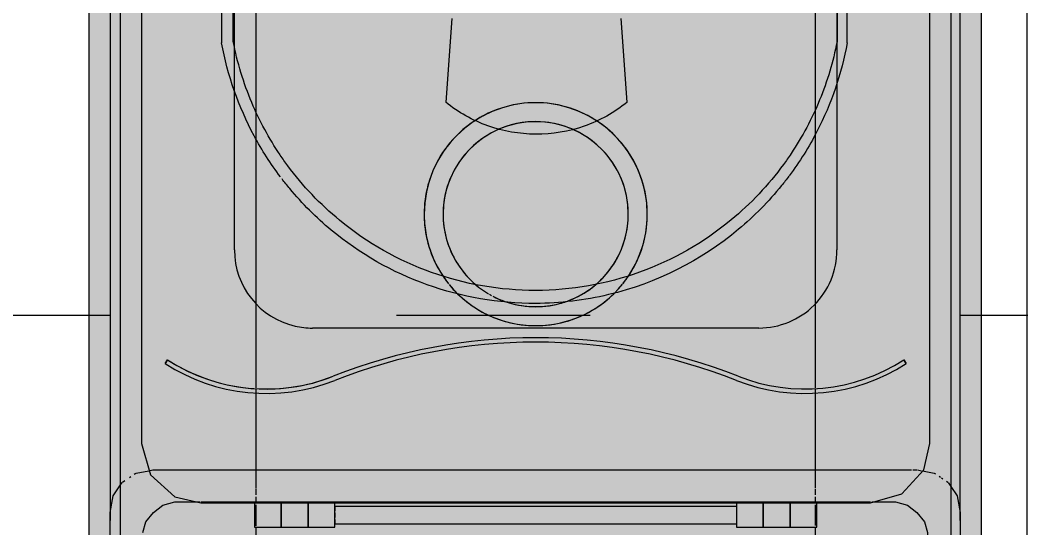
# Model space of a CAD drawing. Header units: metres. Extents: x 147 to 427, y -16 to 162.
# Drawn here: x 169.394 to 169.8426, y 80.7549 to 80.9828 of the extents above; entities that cross this region are included whole.
import ezdxf

# ---------------------------------------------------------------- set-up
doc = ezdxf.new("R2010")
doc.units = ezdxf.units.M
doc.layers.add('1053_ARQ_BASE_MATADOURO_dwg', color=7, linetype='Continuous', lineweight=5, true_color=0x767676)
for name, color, linetype, lineweight in [('A-ANNO-DIMS', 7, 'Continuous', 5), ('A-ANNO-DIMS-50', 7, 'Continuous', 5), ('A-EQUIPAMENTOS', 7, 'Continuous', 5), ('A_lay', 7, 'Continuous', 5), ('P-PIPE', 7, 'Continuous', 5), ('P-SANR-FIXT', 7, 'Continuous', 5)]:
    doc.layers.add(name, color=color, linetype=linetype, lineweight=lineweight)
doc.styles.add('Century Gothic_1', font='GOTHIC.TTF', dxfattribs={"height": 0.075})
doc.dimstyles.new('Setores_1_5', dxfattribs={"dimscale": 0.3048, "dimtxt": 0.07831262022881443, "dimasz": 0.5208333333333333, "dimexe": 0.3937007874015747, "dimexo": 0.2460629921259842, "dimgap": 0.2870734908136483, "dimtad": 1, "dimrnd": 0.01, "dimzin": 0, "dimdsep": 46, "dimtxsty": 'Century Gothic_1', "dimblk1": 'OBLIQUE', "dimblk2": 'OBLIQUE', "dimsah": 1, "dimcen": 0.09, "dimazin": 0, "dimtfac": 1, "dimtdec": 4, "dimtix": 1, "dimtmove": 0, "dimatfit": 3, "dimfxl": 1, "dimtvp": 1, "dimtolj": 1, "dimtzin": 0, "dimarcsym": 2})

# ---------------------------------------------------------------- blocks, each defined once
blk = doc.blocks.new('UT_Bacia com caixa acoplada - UT_Bacia com caixa acoplada-V31-BANHEIROS E VESTIÁRIO')
at = {"layer": 'P-SANR-FIXT', "color": 9, "true_color": 0xc0c0c0}
for p, q in [((-0.1861473656081474, -0.1264695194501639), (-0.1861473656081474, -0.428836856151055)), ((0.1861473656077272, -0.428836856151055), (0.1861473656077294, -0.1264695194501639)), ((-0.1140000000002102, -0.1595600000000738), (-0.1260000000002096, -0.1595600000000738)), ((-0.1260000000000006, -0.1595600000000009), (-0.1260000000000006, -0.1704400000000009)), ((-0.1140000000000006, -0.1704400000000009), (-0.1140000000000006, -0.1595600000000009)), ((-0.1020000000002107, -0.1595600000000738), (-0.1140000000002102, -0.1595600000000738)), ((-0.1140000000000006, -0.1595600000000009), (-0.1140000000000006, -0.1704400000000009)), ((-0.09000000000021127, -0.1595600000000738), (-0.1020000000002107, -0.1595600000000738)), ((-0.1020000000000006, -0.1595600000000009), (-0.1020000000000006, -0.1704400000000009)), ((-0.1020000000000006, -0.1704400000000009), (-0.1020000000000006, -0.1595600000000009)), ((-0.09000000000000057, -0.1704400000000009), (-0.09000000000000057, -0.1595600000000009)), ((0.08999999999978896, -0.1610900000000743), (-0.09000000000021127, -0.1610900000000743)), ((0.1019999999997906, -0.1595600000000738), (0.08999999999978896, -0.1595600000000738)), ((0.08999999999999939, -0.1595600000000009), (0.08999999999999939, -0.1704400000000009)), ((0.1019999999999994, -0.1704400000000009), (0.1019999999999994, -0.1595600000000009)), ((0.11399999999979, -0.1595600000000738), (0.1019999999997906, -0.1595600000000738)), ((0.1019999999999994, -0.1595600000000009), (0.1019999999999994, -0.1704400000000009)), ((0.1259999999997894, -0.1595600000000738), (0.11399999999979, -0.1595600000000738)), ((0.1139999999999994, -0.1595600000000009), (0.1139999999999994, -0.1704400000000009)), ((0.1139999999999994, -0.1704400000000009), (0.1139999999999994, -0.1595600000000009)), ((0.1259999999999994, -0.1704400000000009), (0.1259999999999994, -0.1595600000000009)), ((-0.1260000000002096, -0.1704400000000765), (-0.1140000000002102, -0.1704400000000765)), ((-0.1140000000002102, -0.1704400000000765), (-0.1020000000002107, -0.1704400000000765)), ((-0.1020000000002107, -0.1704400000000765), (-0.09000000000021127, -0.1704400000000765)), ((-0.09000000000021127, -0.1689100000000759), (0.08999999999978896, -0.1689100000000759)), ((0.08999999999978896, -0.1704400000000765), (0.1019999999997906, -0.1704400000000765)), ((0.1019999999997906, -0.1704400000000765), (0.11399999999979, -0.1704400000000765)), ((0.11399999999979, -0.1704400000000765), (0.1259999999997894, -0.1704400000000765)), ((0.1499999999997883, -0.1704735377196209), (-0.1500000000002106, -0.1704735377196209)), ((-0.1766577445158583, -0.1971312822352685), (-0.1766577445158583, -0.4410690897937676)), ((0.1766577445154381, -0.4410690897937719), (0.1766577445154381, -0.1971312822352685)), ((-0.1649502152918752, -0.234689592431541), (-0.1660384845797283, -0.2330115966159575)), ((0.1660384845797292, -0.2330115966159581), (0.164950215291877, -0.2346895924315421))]:
    blk.add_line(p, q, dxfattribs=at)
at = {"layer": 'P-SANR-FIXT', "color": 254, "true_color": 0xd3d3d3}
for p, q in [((-0.1254039361199653, -0.1447886810322881), (-0.1254039361199653, -0.159569207374243)), ((0.1254039361195473, -0.1595600000000738), (0.1254039361195473, -0.1447886810322881)), ((-0.1260000000000006, -0.1595600000000009), (-0.1260000000000006, -0.1704400000000009)), ((-0.09000000000000057, -0.1610802691492364), (-0.09000000000000057, -0.1595600000000009)), ((-0.09000000000000057, -0.1622352124855614), (-0.09000000000000057, -0.1612232300192106)), ((0.08999999999999939, -0.1595600000000009), (0.08999999999999939, -0.1610802691492364)), ((0.08999999999999937, -0.1622352124855614), (0.08999999999999937, -0.1612232300192106)), ((0.1259999999999994, -0.1597453635049883), (0.1259999999999994, -0.1595600000000009)), ((0.1259999999999994, -0.1704400000000009), (0.1259999999999994, -0.1597453635049883)), ((-0.09000000000000057, -0.1630450000000009), (-0.09000000000000057, -0.1622755337379841)), ((-0.09000000000000057, -0.1660119824663517), (-0.09000000000000057, -0.16398801753365)), ((0.08999999999999937, -0.1630450000000009), (0.08999999999999937, -0.1622755337379841)), ((0.08999999999999937, -0.1660119824663517), (0.08999999999999937, -0.16398801753365)), ((-0.09000000000000057, -0.167724466262014), (-0.09000000000000057, -0.1669550000000009)), ((-0.09000000000000057, -0.1687767699807911), (-0.09000000000000057, -0.1677647875144402)), ((-0.09000000000000057, -0.1704400000000009), (-0.09000000000000057, -0.1689197308507657)), ((0.08999999999999937, -0.167724466262014), (0.08999999999999937, -0.1669550000000009)), ((0.08999999999999937, -0.1687767699807911), (0.08999999999999937, -0.1677647875144402)), ((0.08999999999999939, -0.1689197308507657), (0.08999999999999939, -0.1704400000000009)), ((-0.1660384845797283, -0.2330115966159575), (-0.1649502152918752, -0.234689592431541)), ((0.164950215291877, -0.2346895924315421), (0.1660384845797293, -0.2330115966159581)), ((-0.1000163337955986, -0.2489362304634776), (1.353583911622991e-16, -0.2489362304634776)), ((1.353583911622991e-16, -0.2489362304634776), (0.1000163337955989, -0.2489362304634776)), ((-0.1350163337956004, -0.4314362304634775), (-0.1350163337956004, -0.2839362304634773)), ((0.1350163337956007, -0.2839362304634773), (0.1350163337956007, -0.4314362304634775))]:
    blk.add_line(p, q, dxfattribs=at)
at = {"layer": 'P-SANR-FIXT', "color": 254, "true_color": 0xe0e0e0}
for p, q in [((-0.1254039361199653, -0.1603317640985319), (-0.1254039361199653, -0.1611533391104223)), ((-0.1254039361199653, -0.1612093025988907), (-0.1254039361199653, -0.1622800000000723)), ((-0.1140000000000006, -0.1704400000000009), (-0.1140000000000006, -0.1595600000000009)), ((-0.1140000000000006, -0.1595600000000009), (-0.1140000000000006, -0.1704400000000009)), ((-0.1020000000000006, -0.1595600000000009), (-0.1020000000000006, -0.1704400000000009)), ((-0.1020000000000006, -0.1704400000000009), (-0.1020000000000006, -0.1595600000000009)), ((-0.09000000000000057, -0.1622352124855615), (-0.09000000000000057, -0.1612232300192106)), ((0.08999999999999937, -0.1622352124855614), (0.08999999999999937, -0.1612232300192106)), ((0.1019999999999994, -0.1704400000000009), (0.1019999999999994, -0.1595600000000009)), ((0.1019999999999994, -0.1595600000000009), (0.1019999999999994, -0.1704400000000009)), ((0.1139999999999994, -0.1595600000000009), (0.1139999999999994, -0.1704400000000009)), ((0.1139999999999994, -0.1704400000000009), (0.1139999999999994, -0.1595600000000009)), ((0.1254039361195473, -0.1611103968153772), (0.1254039361195473, -0.1602888218034868)), ((0.1254039361195473, -0.1622240365116038), (0.1254039361195473, -0.1611533391104223)), ((-0.1254039361199653, -0.16234517086271), (-0.1254039361199653, -0.1635920243947159)), ((-0.1254039361199653, -0.1636619613449367), (-0.1254039361199653, -0.1650000000000751)), ((-0.1254039361199653, -0.1650699369502959), (-0.1254039361199653, -0.1664079756054343)), ((-0.09000000000000057, -0.1622311181832169), (-0.09000000000000057, -0.1615861698237007)), ((-0.09000000000000057, -0.1630450000000009), (-0.09000000000000057, -0.1622755337379841)), ((-0.09000000000000057, -0.1630279854517513), (-0.09000000000000057, -0.1622800000000009)), ((-0.09000000000000057, -0.1660176055938316), (-0.09000000000000057, -0.1639823944061743)), ((-0.09000000000000057, -0.1660119824663517), (-0.09000000000000057, -0.16398801753365)), ((0.08999999999999939, -0.1615861698237008), (0.08999999999999939, -0.1622311181832169)), ((0.08999999999999937, -0.1630450000000009), (0.08999999999999937, -0.1622755337379841)), ((0.08999999999999939, -0.1622800000000009), (0.08999999999999939, -0.1630279854517488)), ((0.08999999999999939, -0.1639823944061713), (0.08999999999999939, -0.1660176055938316)), ((0.08999999999999937, -0.1660119824663517), (0.08999999999999937, -0.16398801753365)), ((0.1254039361195473, -0.1635268535320782), (0.1254039361195473, -0.1622800000000723)), ((0.1254039361195473, -0.1649300630498543), (0.1254039361195473, -0.1635920243947159)), ((0.1254039361195473, -0.1663380386552136), (0.1254039361195473, -0.1650000000000751)), ((-0.1254039361199653, -0.166473146468072), (-0.1254039361199653, -0.1677200000000736)), ((-0.1254039361199653, -0.1677759634885421), (-0.1254039361199653, -0.1688466608897323)), ((-0.1254039361199653, -0.1688896031847774), (-0.1254039361199653, -0.1697111781966635)), ((-0.09000000000000057, -0.167724466262014), (-0.09000000000000057, -0.1669550000000009)), ((-0.09000000000000057, -0.1677200000000009), (-0.09000000000000057, -0.1669720145482504)), ((-0.09000000000000057, -0.1687767699807911), (-0.09000000000000057, -0.1677647875144402)), ((-0.09000000000000057, -0.1684138301762985), (-0.09000000000000057, -0.1677688818167893)), ((0.08999999999999937, -0.167724466262014), (0.08999999999999937, -0.1669550000000009)), ((0.08999999999999939, -0.1669720145482504), (0.08999999999999939, -0.1677200000000009)), ((0.08999999999999937, -0.1687767699807911), (0.08999999999999937, -0.1677647875144402)), ((0.08999999999999939, -0.1677688818167893), (0.08999999999999939, -0.1684138301762985)), ((0.1254039361195473, -0.1676548291374359), (0.1254039361195473, -0.1664079756054343)), ((0.1254039361195473, -0.1687906974012638), (0.1254039361195473, -0.1677200000000736)), ((0.1254039361195473, -0.1696682359016183), (0.1254039361195473, -0.1688466608897323)), ((-0.1254039361199653, -0.1705494989545597), (-0.1254039361199653, -0.1731944036651898)), ((-0.1254039361199653, -0.1741731436027995), (-0.1254039361199653, -0.1749045043818138)), ((0.1254039361195473, -0.1731944036651898), (0.1254039361195473, -0.1705494989545597)), ((0.1254039361195473, -0.174839187245493), (0.1254039361195473, -0.1741078264664744)), ((0.1254039361195473, -0.1757949239991831), (0.1254039361195473, -0.1749045043818181)), ((-0.1254039361199653, -0.1749840269118729), (-0.1254039361199653, -0.1758744465292465)), ((-0.1254039361199653, -0.1759638873728616), (-0.1254039361199653, -0.1766716419234058)), ((-0.1254039361199653, -0.1770599004546805), (-0.1254039361199653, -0.2217182516414224)), ((0.1254039361195473, -0.1766716419233972), (0.1254039361195473, -0.1758744465292465)), ((0.1254039361195473, -0.1780239050521025), (0.1254039361195473, -0.1769653630765374)), ((0.1254039361195473, -0.2217182516414224), (0.1254039361195473, -0.1781184424302455)), ((-0.1254039361199653, -0.2220563631806138), (-0.1254039361199674, -0.428836856151055)), ((0.1254039361195473, -0.428836856151055), (0.1254039361195473, -0.2220563631806138))]:
    blk.add_line(p, q, dxfattribs=at)
at = {"layer": 'P-SANR-FIXT', "color": 7, "true_color": 0xefefef}
for p, q in [((-0.09000000000000057, -0.1612232300192106), (-0.09000000000000057, -0.1610900000000008)), ((0.08999999999999937, -0.1612232300192106), (0.08999999999999937, -0.1610900000000008)), ((-0.09000000000000057, -0.1689100000000008), (-0.09000000000000057, -0.1687767699807911)), ((0.08999999999999937, -0.1689100000000008), (0.08999999999999937, -0.1687767699807911))]:
    blk.add_line(p, q, dxfattribs=at)
at = {"layer": 'P-SANR-FIXT', "color": 254, "true_color": 0xe9e9e9}
for p, q in [((-0.09000000000000057, -0.1612232300192106), (-0.09000000000000057, -0.1610900000000008)), ((0.08999999999999937, -0.1612232300192106), (0.08999999999999937, -0.1610900000000008)), ((-0.09000000000000057, -0.1689100000000008), (-0.09000000000000057, -0.1687767699807911)), ((0.08999999999999937, -0.1689100000000008), (0.08999999999999937, -0.1687767699807911))]:
    blk.add_line(p, q, dxfattribs=at)
at = {"layer": 'P-SANR-FIXT', "color": 9, "true_color": 0xc0c0c0, "flags": 128}
for points in [[(-0.1500000000002106, -0.1704735377196209), (-0.1640892999254133, -0.1745010597379227), (-0.1739213030160727, -0.1853666485952094), (-0.1766577445158583, -0.1971312822352685)], [(0.1766577445154381, -0.1971312822352685), (0.172630222497132, -0.1830419823100637), (0.1617646336398496, -0.1732099792194086), (0.1499999999997883, -0.1704735377196209)]]:
    blk.add_lwpolyline(points, dxfattribs=at)
at = {"layer": 'P-SANR-FIXT', "color": 9, "true_color": 0xc0c0c0}
for centre, radius, start, end in [((-0.1206777970490052, -0.3029529656485584), 0.08336298384423603, 68.40751325301024, 122.9655480446208), ((0.1206777970490052, -0.3029529656485584), 0.08336298384423607, 57.03445195537844, 111.5924867469914), ((-0.1206777970490052, -0.3029529656485584), 0.08136298384423606, 68.40751325301197, 122.9655480446209), ((0.1206777970490052, -0.3029529656485584), 0.08136298384423604, 57.03445195537801, 111.5924867469908), ((6.728626816130802e-17, 0.001961168904827609), 0.2465634715555092, 248.407513253009, 291.5924867469887), ((6.728626816130802e-17, 0.001961168904827609), 0.2445634715555092, 248.4075132530095, 291.5924867469886)]:
    blk.add_arc(centre, radius, start, end, dxfattribs=at)
at = {"layer": 'P-SANR-FIXT', "color": 254, "true_color": 0xd3d3d3}
for centre, radius, start, end in [((-0.1206777970490052, -0.3029529656485584), 0.08336298384423604, 68.40751325301059, 122.9655480446205), ((0.1206777970490052, -0.3029529656485584), 0.08336298384423603, 57.03445195537769, 111.5924867469907), ((-0.1206777970490052, -0.3029529656485584), 0.08136298384423603, 68.40751325301034, 122.9655480446212), ((0.1206777970490052, -0.3029529656485584), 0.08136298384423603, 97.95297804908742, 111.5924867469904), ((0.1206777970490052, -0.3029529656485584), 0.08136298384423608, 57.03445195537845, 97.95297804908739), ((6.728626816130802e-17, 0.001961168904827609), 0.2465634715555092, 248.4075132530093, 291.5924867469886), ((6.728626816130802e-17, 0.001961168904827609), 0.2445634715555092, 248.4075132530101, 291.5924867469892), ((-0.1000163337955999, -0.2839362304634781), 0.03499999999999998, 89.99999999999977, 180), ((0.1000163337956002, -0.2839362304634782), 0.03500000000000004, 77.14285714285779, 90.00000000000065), ((0.1000163337956002, -0.2839362304634782), 0.03500000000000001, 5.452379453937454e-13, 77.14285714285772)]:
    blk.add_arc(centre, radius, start, end, dxfattribs=at)
blk = doc.blocks.new('AN_ESG_Anel de vedação para VS - ESG_Anel de vedação para VS-V32-BANHEIROS E VESTIÁRIO')
at = {"layer": 'P-PIPE', "color": 254, "true_color": 0xe0e0e0}
for centre, radius, start, end in [((2.979563010503018e-18, -4.556709496215828e-18), 0.04999999999999996, 39.04787219309678, 141.0915630510388), ((-6.943623817336208e-18, 9.735045887547105e-18), 0.04149999999999997, 62.42246969456438, 180.0000000000002), ((-6.943623817336208e-18, 9.735045887547105e-18), 0.04150000000000003, 60.00000000000059, 61.5702425351509), ((-6.943623817336208e-18, 9.735045887547105e-18), 0.04150000000000003, 6.755887923414822e-13, 59.4525775589865), ((2.979563010503018e-18, -4.556709496215828e-18), 0.05000000000000004, 141.3040841044281, 179.9999999999999), ((2.979563010503018e-18, -4.556709496215828e-18), 0.05000000000000005, 359.9999999999996, 38.69591581666323), ((2.979563010503018e-18, -4.556709496215828e-18), 0.05000000000000005, 179.9999999999998, 359.9999999999989), ((-6.943623817336208e-18, 9.735045887547105e-18), 0.04149999999999997, 180.0000000000002, 5.088887490341627e-14)]:
    blk.add_arc(centre, radius, start, end, dxfattribs=at)
at = {"layer": 'P-PIPE', "color": 254, "true_color": 0xe9e9e9}
for centre, radius, start, end in [((2.979563010503018e-18, -4.556709496215828e-18), 0.04999999999999998, 90.00000000000031, 105.0000000000003), ((2.979563010503018e-18, -4.556709496215828e-18), 0.05000000000000005, 75.00000000000038, 89.99999995896337), ((2.979563010503018e-18, -4.556709496215828e-18), 0.04999999999999995, 105.0000000000003, 122.6302798249231), ((2.979563010503018e-18, -4.556709496215828e-18), 0.05000000000000004, 43.51356805333845, 75.00000000000036), ((2.979563010503018e-18, -4.556709496215828e-18), 0.04999999999999995, 122.6302798249232, 136.177263747471), ((-6.943623817336208e-18, 9.735045887547105e-18), 0.04149999999999998, 70.62611705883347, 105), ((-6.943623817336208e-18, 9.735045887547105e-18), 0.04150000000000002, 110.9682660950739, 127.7395652494899), ((-6.943623817336208e-18, 9.735045887547105e-18), 0.04150000000000002, 109.3739008712265, 110.6604207483873), ((-6.943623817336208e-18, 9.735045887547105e-18), 0.04150000000000002, 105, 109.3739008712265), ((-6.943623817336208e-18, 9.735045887547105e-18), 0.04149999999999997, 62.42246969456404, 70.62611705883347), ((-6.943623817336208e-18, 9.735045887547105e-18), 0.04149999999999997, 60.00000000000009, 61.57024253515043), ((2.979563010503018e-18, -4.556709496215828e-18), 0.04999999999999996, 137.0202485916368, 141.0915630510391), ((-6.943623817336208e-18, 9.735045887547105e-18), 0.04150000000000004, 128.1881237581695, 132.935679462667), ((-6.943623817336208e-18, 9.735045887547105e-18), 0.04149999999999997, 47.47941528502913, 59.45257755898607), ((2.979563010503018e-18, -4.556709496215828e-18), 0.05000000000000006, 39.04787219309725, 43.51356805333847), ((2.979563010503018e-18, -4.556709496215828e-18), 0.04999999999999998, 141.3040841044285, 147.5247322681276), ((-6.943623817336208e-18, 9.735045887547105e-18), 0.04150000000000003, 133.6945140450972, 164.9999999999998), ((-6.943623817336208e-18, 9.735045887547105e-18), 0.04149999999999996, 32.23330945853009, 47.47941528502911), ((2.979563010503018e-18, -4.556709496215828e-18), 0.05000000000000005, 32.6944489337621, 38.69591581666366), ((2.979563010503018e-18, -4.556709496215828e-18), 0.05000000000000005, 30.00000000000038, 32.69444893376209), ((2.979563010503018e-18, -4.556709496215828e-18), 0.04999999999999998, 150.0000000000003, 165.0000000000002), ((2.979563010503018e-18, -4.556709496215828e-18), 0.04999999999999997, 147.5247322681276, 150.0000000000003), ((2.979563010503018e-18, -4.556709496215828e-18), 0.05000000000000004, 3.702555429209841e-13, 30.00000000000038), ((-6.943623817336208e-18, 9.735045887547105e-18), 0.04150000000000004, 2.480832651541543e-13, 31.75750149347738), ((2.979563010503018e-18, -4.556709496215828e-18), 0.04999999999999997, 167.1154367597042, 180.0000000000002), ((2.979563010503018e-18, -4.556709496215828e-18), 0.04999999999999999, 165.0000000000002, 167.068133061132), ((-6.943623817336208e-18, 9.735045887547105e-18), 0.04150000000000002, 164.9999999999998, 179.9999999999998), ((2.979563010503018e-18, -4.556709496215828e-18), 0.05000000000000004, 179.9999999999998, 237.13621639524), ((-6.943623817336208e-18, 9.735045887547105e-18), 0.04150000000000004, 179.9999999999997, 239.9999999999994), ((-6.943623817336208e-18, 9.735045887547105e-18), 0.04150000000000002, 344.9999999999992, 359.9999999999993), ((2.979563010503018e-18, -4.556709496215828e-18), 0.04999999999999997, 344.9999999999994, 359.9999999999994), ((-6.943623817336208e-18, 9.735045887547105e-18), 0.04150000000000003, 292.4059352844803, 344.9999999999992), ((2.979563010503018e-18, -4.556709496215828e-18), 0.04999999999999998, 302.7302827379391, 344.9999999999994), ((-6.943623817336208e-18, 9.735045887547105e-18), 0.04149999999999996, 239.9999999999993, 247.1228477053194), ((-6.943623817336208e-18, 9.735045887547105e-18), 0.04149999999999997, 247.1228477053194, 263.9014691395214), ((-6.943623817336208e-18, 9.735045887547105e-18), 0.04149999999999999, 264.347273575899, 292.4059352844804), ((2.979563010503018e-18, -4.556709496215828e-18), 0.05000000000000003, 237.2697172620601, 247.196056124024), ((2.979563010503018e-18, -4.556709496215828e-18), 0.04999999999999996, 280.4964688861898, 299.9999999999995), ((2.979563010503018e-18, -4.556709496215828e-18), 0.04999999999999997, 299.9999999999995, 302.551891900603), ((2.979563010503018e-18, -4.556709496215828e-18), 0.04999999999999999, 247.7778048533395, 280.1535135285508)]:
    blk.add_arc(centre, radius, start, end, dxfattribs=at)
blk = doc.blocks.new('1053_ARQ_BASE_MATADOURO_dwg_acoplada-4039626-BANHEIROS E VESTIÁRIO')
at = {"layer": 'A-EQUIPAMENTOS', "true_color": 0xe2e2e2}
h = blk.add_hatch(color=254, dxfattribs=at)
h.paths.add_polyline_path([(-0.2002302526214584, -0.005489754939260729), (0.1997697473785482, -0.005489754939260729), (0.1997697473785503, -0.4911843245076975), (0.1867438702687052, -0.5395091850355156), (0.1622951856678924, -0.5831810002119315), (0.1267096035754347, -0.6203162035338876), (0.08781164780866856, -0.6452565453025257), (0.0428037473536916, -0.6608450776545399), (-0.004604764458059759, -0.6654436048154492), (-0.05176955967559561, -0.6587956324672619), (-0.0960599042486408, -0.641271967843228), (-0.1350053937785334, -0.613850037029888), (-0.1664337464830998, -0.5780593665900666), (-0.1885919676292408, -0.5358962704052108), (-0.2002441271849406, -0.4897125002912027), (-0.2002302526214497, -0.1278460692935137), (-0.2043315815941945, -0.1278460692935093), (-0.2043315815942032, -0.09503543751138195), (-0.2002302526214562, -0.09503543751138195), (-0.2002302526214562, -0.02356003551163198)])
h.paths.add_polyline_path([(0.1481872166432647, -0.0657989144975773), (0.1481882773805987, -0.06579955575682492), (0.1500000106962177, -0.06579891417607406)])
at = {"layer": 'A-EQUIPAMENTOS', "color": 253, "true_color": 0xaaaaaa}
for p, q in [((0.1997697473785482, -0.1001754174382104), (0.1997697473785482, -0.4897107035870512)), ((-0.1906604850184977, -0.4897107035868942), (-0.1906604850184977, -0.1626860492531819)), ((0.190199979775258, -0.1626860492531819), (0.190199979775258, -0.4897107035869795))]:
    blk.add_line(p, q, dxfattribs=at)
at = {"layer": 'A-EQUIPAMENTOS', "color": 254, "true_color": 0xd5d5d5}
for p, q in [((-0.1513453664368021, -0.1709100235076005), (-0.1505640655958695, -0.1709100235076005)), ((-0.1499999706620525, -0.1709100235075962), (-0.1253913049152131, -0.1709100235076005)), ((0.1253913635911113, -0.1709100235076049), (0.1500000293379508, -0.1709100235076005)), ((0.1505598144317975, -0.1709100235076005), (0.1513456254605664, -0.1709100235076005)), ((-0.1707384881501158, -0.1852646749123135), (-0.1697929417572244, -0.1852646749123222)), ((-0.169669698388234, -0.1852646749123178), (-0.1253913023693773, -0.1852646749123178)), ((0.125391366136945, -0.1852646749123178), (0.1684790207549444, -0.1852646749123178)), ((0.1690222180580471, -0.1852646749123178), (0.170738557018659, -0.1852646749123135)), ((0.1710604445691678, -0.1852646749123135), (0.1729183605232512, -0.1849268720115647)), ((-0.03759551558371754, -0.3878125657144552), (-0.04032973489890424, -0.3502170501307092)), ((0.0410132897276867, -0.3502170501307092), (0.03827907041250001, -0.3878125657144552)), ((-0.1407609825164684, -0.4946020986515692), (-0.1407609825164684, -0.3768756884537083)), ((-0.1355522947210659, -0.3774643205047142), (-0.1355522947210659, -0.4940134666005634)), ((0.1350781183812444, -0.4940134666005634), (0.1350781183812444, -0.3774643205047142)), ((0.1396169224444463, -0.3768756884537083), (0.1396169224444463, -0.4946020986515692))]:
    blk.add_line(p, q, dxfattribs=at)
at = {"layer": 'A-EQUIPAMENTOS', "color": 254, "true_color": 0xe1e1e1}
for p, q in [((-0.1253913049152131, -0.1709100235076005), (-0.1097812458768637, -0.1709100235076049)), ((0.1097813045527576, -0.1709100235076049), (0.1253913635911113, -0.1709100235076049)), ((-0.1253913023693773, -0.1852646749123178), (-0.1097812433310279, -0.1852646749123178)), ((0.1097813070985934, -0.1852646749123178), (0.125391366136945, -0.1852646749123178))]:
    blk.add_line(p, q, dxfattribs=at)
at = {"layer": 'A-EQUIPAMENTOS', "color": 9, "true_color": 0xc3c3c3}
for p, q in [((-0.1859996046264569, -0.1785848989241882), (-0.1852788197583527, -0.1796660762263413)), ((0.1848489638407755, -0.1796201022383472), (0.1859996659021458, -0.1778940491462938)), ((-0.1851920463879524, -0.1797962362819394), (-0.1841283292135053, -0.1805053810649027)), ((-0.1820501442903641, -0.1818908376803302), (-0.1814560529068258, -0.1822868986026862)), ((-0.1798986513920559, -0.1833251662791894), (-0.1791942540284968, -0.1837947645215664)), ((-0.1790400529287941, -0.1838975652546972), (-0.1733147070419758, -0.1849385372341471)), ((0.1807879032314832, -0.1824253282243078), (0.1814561155637031, -0.1819798533361583)), ((0.1818366244311507, -0.1817261807578628), (0.1824311116428576, -0.1813298559500611)), ((0.1841283912384668, -0.1801983362196621), (0.1847315411450423, -0.1797962362819437))]:
    blk.add_line(p, q, dxfattribs=at)
at = {"layer": 'A-EQUIPAMENTOS', "color": 253, "true_color": 0xaaaaaa, "flags": 128}
for points in [[(-0.2002302526214584, -0.4897107035870208), (-0.2002302526214562, -0.1278460692935137), (-0.2043315815941988, -0.1278460692935093), (-0.2043315815942032, -0.09503543751138195), (-0.2002302526214562, -0.09503543751138195), (-0.2002302526214584, -0.005489754939260729), (-0.1758182758471127, -0.005489754939260729), (-0.1743064813425098, -0.005489754939260729), (-0.1722558168561417, -0.005489754939260729), (-0.1700770061750544, -0.005489754939256398), (-0.162686049252986, -0.005489754939265061), (1.667615379119525e-13, -0.005489754939260729), (0.164053158910912, -0.005489754939260729), (0.171511176602687, -0.005489754939260729), (0.1907062347681316, -0.005489754939260729)], [(0.1859996659021458, -0.1778940491462938), (0.1888328701178239, -0.1736442428227897), (0.1901999797754185, -0.1661251397060411), (0.1901999797754163, -0.1224678916970306)], [(-0.1906604850183265, -0.1278460692935353), (-0.1906604850183265, -0.1661251397060368), (-0.1892933753607319, -0.1736442428227897), (-0.1859996046264569, -0.1785848989241882)]]:
    blk.add_lwpolyline(points, dxfattribs=at)
at = {"layer": 'A-EQUIPAMENTOS', "color": 9, "true_color": 0xc3c3c3, "flags": 128}
for points in [[(0.1513456254605664, -0.1709100235076005), (0.1612031291617003, -0.1709100235076005), (0.1666715677920743, -0.1695429138500059), (0.170772896764856, -0.1661251397060368), (0.174190670908823, -0.1620238107332573), (0.1755577805664154, -0.1572389269316936), (0.1755577805664154, -0.1324257083131851)], [(-0.1760182858093256, -0.1572389269316979), (-0.174651176151731, -0.1620238107332616), (-0.171233402007764, -0.1661251397060368), (-0.1671320730349824, -0.1695429138500059), (-0.1616636344046105, -0.1709100235076049), (-0.1513453664368021, -0.1709100235076005)], [(0.1732933907293554, -0.1848586847013612), (0.1785795476858861, -0.1838975652546929), (0.1791943172202217, -0.1834877188984764)]]:
    blk.add_lwpolyline(points, dxfattribs=at)
at = {"layer": 'A-EQUIPAMENTOS', "color": 254, "true_color": 0xd5d5d5, "flags": 128}
for points in [[(-0.1097812458768637, -0.1709100235076049), (-0.02426911381686245, -0.1709100235076005), (-0.0002302526214518423, -0.1709100235076005), (0.02380860857395444, -0.1709100235076049), (0.1097813045527576, -0.1709100235076049)], [(-0.1733147070419758, -0.1849385372341471), (-0.1715209498120758, -0.1852646749123178), (-0.1708077742338615, -0.1852646749123135)], [(-0.1097812433310279, -0.1852646749123178), (-0.02455666162117424, -0.1852646749123178), (-0.0002302526214561738, -0.1852646749123178), (0.02409615637826622, -0.1852646749123135), (0.1097813070985934, -0.1852646749123178)]]:
    blk.add_lwpolyline(points, dxfattribs=at)
at = {"layer": 'A-EQUIPAMENTOS', "color": 254, "true_color": 0xd5d5d5}
for centre, radius, start, end in [((-0.0005720300360116809, -0.4024978483693554), 0.1425111836886784, 89.77001808573839, 129.7062298087864), ((-0.000572030036011098, -0.4024978483692128), 0.1425111836885359, 76.53460814945315, 89.77001808573839), ((-0.000572030036011098, -0.4024978483692128), 0.142511183688536, 50.06378827688269, 76.53460814945316), ((-0.0002370881699176319, -0.4036265845579673), 0.13782114926366, 89.90143633048149, 129.4793552294296), ((-0.0002370881699175834, -0.403626584557938), 0.1378211492636306, 50.42208110102828, 89.90143633048147), ((-0.000572030035836571, -0.4024978483692258), 0.1425111836886906, 129.7062298088738, 140.3132561657233), ((-0.0005720300360236575, -0.4024978483691963), 0.1425111836885314, 39.00664902284991, 50.06378827687457), ((-0.0002370881698779831, -0.4036265845580906), 0.1378211492637806, 129.4793552294096, 143.5429194837025), ((-0.0002370881698697952, -0.4036265845580737), 0.1378211492637048, 36.15040098407488, 50.42208110107951), ((-0.000572030035836571, -0.4024978483692258), 0.1425111836886907, 151.7788513053723, 169.6424415319513), ((0.0003417774144730425, -0.4006536314267848), 0.06479213414208143, 90.30223567192971, 109.5922818911156), ((0.0003417774143767081, -0.4006536314267631), 0.06479213414205921, 70.70995378079544, 90.30223567184463), ((0.0003417774143989125, -0.4006536314268644), 0.06479213414213156, 109.5922818910302, 119.2373050006248), ((0.0003417774143350434, -0.4006536314268246), 0.06479213414213114, 51.11767188972527, 70.70995378077869), ((-0.0005720300360236575, -0.4024978483691963), 0.1425111836885314, 10.35755846805995, 27.30501605359686), ((0.0003417774143989125, -0.4006536314268644), 0.06479213414213154, 119.2373050006248, 128.8823281102194), ((-0.0002370881698779831, -0.4036265845580906), 0.1378211492637805, 157.1227794825667, 169.0572741283379), ((-0.0002370881698697952, -0.4036265845580737), 0.1378211492637048, 11.01529690635304, 22.33272806892088)]:
    blk.add_arc(centre, radius, start, end, dxfattribs=at)
at = {"layer": 'A-EQUIPAMENTOS', "color": 254, "true_color": 0xe1e1e1}
for centre, radius, start, end in [((-0.000572030035836571, -0.4024978483692258), 0.1425111836886906, 140.3132561657233, 142.5330781597494), ((-0.0005720300360236575, -0.4024978483691963), 0.1425111836885314, 36.82837834060304, 39.00664902284991), ((-0.000572030035836571, -0.4024978483692258), 0.1425111836886906, 143.018300383233, 151.7788513053723), ((-0.0005720300360236575, -0.4024978483691963), 0.1425111836885314, 27.30501605359687, 36.7609732919898), ((-0.0002370881698779831, -0.4036265845580906), 0.1378211492637805, 143.5429194837025, 145.982318273258), ((-0.0002370881698697952, -0.4036265845580737), 0.1378211492637047, 33.70738552001809, 36.15040098407488), ((-0.0002370881698779831, -0.4036265845580906), 0.1378211492637805, 146.0510810591464, 157.1227794825667), ((-0.0002370881698697952, -0.4036265845580737), 0.1378211492637048, 22.33272806892087, 33.65202699002835)]:
    blk.add_arc(centre, radius, start, end, dxfattribs=at)
blk = doc.blocks.new('1053_ARQ_BASE_MATADOURO_dwg_arq geral tgov-4039641-BANHEIROS E VESTIÁRIO')
at = {"layer": 'A_lay', "true_color": 0xaaaaaa}
h = blk.add_hatch(dxfattribs=at)
h.set_pattern_fill('FP_2', color=253, style=0, pattern_type=2)
h.set_pattern_definition([(90, (-0.43, 0), (-0.6125, 3.750480822388769e-17), []), (180, (-0.43, 0), (-7.500961644777538e-17, -0.6125), [])])
h.paths.add_polyline_path([(28.86165809004769, -2.56721354479967), (28.86122966577699, -2.56721354479967), (28.86153817293981, -2.56749997516411)])
h.paths.add_polyline_path([(30.2482296655655, -1.360337723046473), (30.26237180118934, -1.346195587888295), (30.6159251917854, -1.699748978018694), (30.60178305616156, -1.713891113176873), (30.49587755336851, -1.607985610523314)])
h.paths.add_polyline_path([(28.44822966563535, -2.590337723493509), (28.81143735733873, -2.590337723493509), (28.81230898691871, -2.58464445636208), (28.8185086128167, -2.584118906497864), (28.82272822869066, -2.583180386026429), (28.81398975905625, -2.582610914488294), (28.83495522572088, -2.57111201848449), (28.83522966530757, -2.57111201848449), (28.83475389383533, -2.56721354479967), (28.82766758750804, -2.566752702683052), (28.82784901535905, -2.531764418520888), (28.82935890737823, -2.52946950403056), (28.83033918387648, -2.529386299058109), (28.83033918387648, -2.53081953147027), (28.83475389383533, -2.529654912327612), (28.83849361832507, -2.529260466487376), (28.83519683452662, -2.529079990610639), (28.83230822877009, -2.529079990610639), (28.83244076533282, -2.527990126248663), (28.84363069707286, -2.527990126248663), (28.84845663855147, -2.451804867368801), (28.85332281400346, -2.527990126248663), (28.8641511023145, -2.52824114685007), (28.8641511023145, -2.529079990610639), (28.85934836442302, -2.529569412834371), (28.86105634874449, -2.532213544799669), (28.86153817293981, -2.529370996490786), (28.86318337958887, -2.529491669047812), (28.86458401039983, -2.531318225015958), (28.86467251455278, -2.530331478504449), (28.86745841353565, -2.530615062280771), (28.86745841353565, -2.53158807162526), (28.86745841353565, -2.532213544799669), (28.86882147598412, -2.532572692486232), (28.86882147598412, -2.56721354479967), (28.86165809004769, -2.56721354479967), (28.86156139251205, -2.57111201848449), (28.8625528999188, -2.57111201848449), (28.88315325235816, -2.583180386026429), (28.87848461745907, -2.583665235818134), (28.8784193125925, -2.583790940594822), (28.8737311023939, -2.583180386026429), (28.87380640573243, -2.583851335952614), (28.88439815724942, -2.585121194703789), (28.88518967951507, -2.590337723493509), (29.2482296655655, -2.590337723493509), (29.2482296655655, -1.340337723493507), (29.54822966561206, -1.340337723493507), (29.54822966561206, -1.360337723046473), (29.26822966558412, -1.360337723046473), (29.26822966558412, -2.590337723493509), (30.14822966558878, -2.590337723493509), (30.14822966558878, -1.340337723493507), (30.2482296655655, -1.340337723493507), (30.2482296655655, -1.360337723046473), (30.16822966560741, -1.360337723046473), (30.16822966560741, -2.590337723493509), (31.04822966561206, -2.590337723493509), (31.04822966561206, -1.360337724909118), (30.84822966554222, -1.360337724909118), (30.84822966554222, -1.340337725356151), (30.86822966556085, -1.340337725356151), (30.86822966556085, -0.9803377259522), (30.59822966554222, -0.7203377243130712), (30.59822966565863, 0.7096622604877493), (28.44822966563535, 0.7096622753889062), (28.44822966563535, -0.5203377231954851), (29.74655514128991, -0.5203377231954851), (29.74655514128991, -0.5403377227484514), (28.44822966563535, -0.5403377246110954), (28.44822966563535, -1.340337723493507), (28.64822966558878, -1.340337723493507), (28.64822966558878, -1.360337723046473), (28.44822966563535, -1.360337723046473), (28.44822966563535, -2.460529452374502)])
h.paths.add_polyline_path([(30.44759136193917, -2.584848087280922), (30.44451536529251, -2.58279742300504), (30.45135091664289, -2.584848085418278)])
h.paths.add_polyline_path([(30.77929010859244, -2.584848027676277), (30.78680921028345, -2.583480917240759), (30.78434841532745, -2.584848025813629)])
h.paths.add_polyline_path([(29.54554933460914, -2.584847997873954), (29.5424733380789, -2.582797333598072), (29.54930888942928, -2.58484799601131)])
h.paths.add_polyline_path([(29.87724808137883, -2.584847938269314), (29.88476718303401, -2.583480827840306), (29.88230638811384, -2.584847936406665)])
h.paths.add_polyline_path([(30.42303761735112, -2.580063207074932), (30.41971968789604, -2.578219912946161), (30.41893628740041, -2.573911214418962), (30.42006266599362, -2.575600781685322)])
h.paths.add_polyline_path([(30.79296120497877, -2.580063141749738), (30.79706253274364, -2.573911147192054), (30.79627913353053, -2.578219847753575), (30.79529617521494, -2.578765935836972)])
h.paths.add_polyline_path([(29.52099559013751, -2.580063117667969), (29.51767766068243, -2.578219823539193), (29.51689426018703, -2.573911125012332), (29.51953902051077, -2.577878264034065)])
h.paths.add_polyline_path([(29.89091917781465, -2.580063052268529), (29.89502050548957, -2.57391105784577), (29.8942371062005, -2.578219758346607)])
h.paths.add_polyline_path([(30.00230657213067, -2.575519589203923), (30.00230656327702, -2.575518269867105), (30.00618763736436, -2.575518785918077)])
h.paths.add_polyline_path([(30.90434859934423, -2.57551958920391), (30.90434859049058, -2.575518269867083), (30.90822966457792, -2.57551878591806)])
h.paths.add_polyline_path([(28.85650297218246, -2.532213544799669), (28.85657379138359, -2.532213544799669), (28.85647120766638, -2.529079990610639), (28.85425680585475, -2.529472695979467), (28.85598023139357, -2.532213544799669)])
h.paths.add_polyline_path([(30.78657894895898, -2.524695200845533), (30.78623717231696, -2.524695200845533), (30.78657900128842, -2.524011542436892)])
h.paths.add_polyline_path([(30.78862961265278, -2.519910316914251), (30.78908353722898, -2.514431212946787), (30.78924721835009, -2.512942873881523), (30.79036333341775, -2.516442873881527), (30.78871428244395, -2.519740977701445)])
h.paths.add_polyline_path([(29.88658758543917, -2.519910227507283), (29.88704152428249, -2.514431209606268), (29.88720523580492, -2.512942873881541), (29.88832126139325, -2.516442873881544), (29.88667225547447, -2.519740887684996)])
h.paths.add_polyline_path([(30.41870602068976, -2.495302408933572), (30.41870601533466, -2.464542441070012), (30.43221135760806, -2.465057265461519), (30.43221136252415, -2.493251742795041), (30.42200203195389, -2.494801938914047)])
h.paths.add_polyline_path([(29.51666399347615, -2.495302319526604), (29.51666398800463, -2.464542351663044), (29.53016933028014, -2.4650572655691), (29.53016933531054, -2.493251653388074), (29.51996001306411, -2.494801848243183)])
h.paths.add_polyline_path([(30.41870601533466, -2.464542441070012), (30.41756915824973, -2.464542441070012), (30.41756915103198, -2.424212707206538), (30.41870601513995, -2.463685025172722)])
h.paths.add_polyline_path([(29.51552713103612, -2.464542351663044), (29.51552712440044, -2.427651708945565), (29.51666398800463, -2.464542351663044)])
h.paths.add_polyline_path([(30.78378741824945, -2.433098848838327), (30.78242030794324, -2.428313971251623), (30.7837874176914, -2.429954502731492)])
h.paths.add_polyline_path([(30.41756915103198, -2.424212707206538), (30.41756909061478, -2.100627142573209), (30.58367297111565, -2.405073141679099), (30.43491494837433, -2.405399301581722), (30.42833098139144, -2.407012677876458), (30.42223002925239, -2.411752946598003), (30.41893625946269, -2.416693603619865)])
h.paths.add_polyline_path([(30.77900253294521, -2.424212642013961), (30.7749012033457, -2.420794868841701), (30.77648417290786, -2.421190610155395)])
h.paths.add_polyline_path([(30.79842955851947, -2.100627075880696), (30.41756909061478, -2.100627142573209), (30.42934008184708, -2.05376714263634), (30.44981277353398, -2.014339805767838), (30.48046184225518, -1.979505125818539), (30.51858262361768, -1.953054674613346), (30.56241502488994, -1.936480346774968), (30.6079992948502, -1.930922831335963), (30.65405675880409, -1.936538020983914), (30.69741597383371, -1.953054643297821), (30.73553676445971, -1.979505081152349), (30.76618584538071, -2.014339750367719), (30.78756765724981, -2.055517881236428), (30.79573767303184, -2.089447745171745)])
h.paths.add_polyline_path([(30.79842961573802, -2.424212639193179), (30.79706250492038, -2.416693536564643), (30.79203454853548, -2.409923792997445), (30.78680918063056, -2.406440215185218), (30.77638536019762, -2.405073108666893), (30.58367297111565, -2.405073141679099), (30.79842955851947, -2.100627075880696), (30.79842961278592, -2.407517779916967)])
h.paths.add_polyline_path([(29.51552712381837, -2.424212617799571), (29.51571386876221, -2.100969442399114), (29.68163094378562, -2.405073052272135), (29.53287289831711, -2.405399216328143), (29.52628895443489, -2.407012588287278), (29.5201880020388, -2.411752857016373), (29.51689423213267, -2.416693514212897)])
h.paths.add_polyline_path([(29.87696050561518, -2.424212552606993), (29.87285917601568, -2.420794779434733), (29.87444214569424, -2.421190520748427)])
h.paths.add_polyline_path([(29.89638753118944, -2.100626986473732), (29.51552706328475, -2.100627053166241), (29.52638894875626, -2.055517854717913), (29.54777074620395, -2.01433971636087), (29.57841981492514, -1.979505036411575), (29.61654059628765, -1.953054585206378), (29.65989980553283, -1.936537947707201), (29.70595726752016, -1.930922741928995), (29.75201473147406, -1.936537931576946), (29.79537394650369, -1.953054553890857), (29.83349473712968, -1.979504991745381), (29.86414381805067, -2.014339660960751), (29.88552562991978, -2.055517791829465), (29.89369566723023, -2.089447745171745)])
h.paths.add_polyline_path([(29.89638758854127, -2.424212550519243), (29.89502047759035, -2.416693447157675), (29.88999252132189, -2.409923703656415), (29.88476715341696, -2.40644012577825), (29.87434333298403, -2.40507301925993), (29.68163094378562, -2.405073052272135), (29.89638753118944, -2.100626986473732), (29.89638758558231, -2.407517779916967)])
h.paths.add_polyline_path([(30.58969695052976, -2.32921483288348), (30.62561822575805, -2.329214826367314), (30.66194792795159, -2.319375180460287), (30.69324770406942, -2.301494435001893), (30.71801093979276, -2.27797728971775), (30.73698633857728, -2.247702345868998), (30.74784651808887, -2.213462098863433), (30.74752742962087, -2.094816030906604), (30.73493915911207, -2.06027734953657), (30.71529455341231, -2.031302455198717), (30.69050863486311, -2.008670457061636), (30.65737958480121, -1.991465066871479), (30.62480134461059, -1.983383277495961), (30.58932593187689, -1.983569736789599), (30.55390516128363, -1.993065998136673), (30.52372324467544, -2.009699940330753), (30.49726750440058, -2.034791372808406), (30.47803125243415, -2.065698772480494), (30.46746859359932, -2.097209360046874), (30.4674686162036, -2.213462149724299), (30.47881792016721, -2.248482762544358), (30.49844838936314, -2.279126730576162), (30.52348744410155, -2.302839217420713), (30.55544323887973, -2.320368699633563), (30.58939857113137, -2.329137775426342)])
h.paths.add_polyline_path([(29.68765492325552, -2.329214743549654), (29.72357619848865, -2.329214737033492), (29.75990568924137, -2.319375208134628), (29.79120558244459, -2.301494435001893), (29.81596891257917, -2.277977200239274), (29.83494431127793, -2.247702256476844), (29.84580449075885, -2.213462009456465), (29.84548542300569, -2.094816001203307), (29.83289713189847, -2.060277260242108), (29.81325262408689, -2.031302455198734), (29.78846660759369, -2.008670367603345), (29.75533755758763, -1.991464977412222), (29.72275931734098, -1.983383188016359), (29.68698736437846, -1.983646528821706), (29.65186313407005, -1.993065908630943), (29.62168121746186, -2.009699850817071), (29.59522541957561, -2.034791372808423), (29.57598922522056, -2.065698682978744), (29.56542656638725, -2.097209270640218), (29.56542658898999, -2.213462060317331), (29.5767759489504, -2.248482762544358), (29.59640636214956, -2.279126641251818), (29.6214454168266, -2.302839128065004), (29.65340121166614, -2.320368610308543), (29.68735654391778, -2.329137686108122)])
h.paths.add_polyline_path([(30.59074992519905, -2.32344952860969), (30.55674209072578, -2.314558211548431), (30.52710958853673, -2.298302549595697), (30.50193889528505, -2.274729981716723), (30.48283833032479, -2.243906620715845), (30.47267730394397, -2.212873516604235), (30.47267728322181, -2.097797991633311), (30.48381721614394, -2.065625729343797), (30.50323441100274, -2.03643607271421), (30.52750308787255, -2.014068642824193), (30.55910058903713, -1.997363271331742), (30.59038235557691, -1.989314122993642), (30.62442818053013, -1.989128732621455), (30.65769842215474, -1.997363271331742), (30.68757330392922, -2.013197009460309), (30.71315269322926, -2.03643607271421), (30.73181805793267, -2.064275285686633), (30.74330769630634, -2.096324322745138), (30.74324599837355, -2.213061967272683), (30.73257696256978, -2.245646637971157), (30.71404614839312, -2.274729943854919), (30.68887546355699, -2.298302520719988), (30.65864080954062, -2.314888522398786), (30.6252351358723, -2.323449522453976), (30.59552052681367, -2.323449527758128)])
h.paths.add_polyline_path([(29.6887078979196, -2.323449439128542), (29.65470020050189, -2.314558197255888), (29.62506756126285, -2.298302460133975), (29.59989686800311, -2.274729892273367), (29.58079630311121, -2.243906531562965), (29.57063527661396, -2.212873427197267), (29.57063525600312, -2.097797902250093), (29.5817751889206, -2.065625639956645), (29.60119228678591, -2.03643607271421), (29.62546106064458, -2.014068553427508), (29.65705821436402, -1.997363271331759), (29.68834032835017, -1.989314033588372), (29.72238615330556, -1.989128643213192), (29.75565656363072, -1.997363271331759), (29.78553127671018, -2.013196920049543), (29.81111072595972, -2.03643607271421), (29.83050283815423, -2.066302542804921), (29.84126566909273, -2.09632423333817), (29.84120397115996, -2.213061877873824), (29.83050283815423, -2.245696923666694), (29.81200412111729, -2.274729854428573), (29.78683343626933, -2.298302431271234), (29.75659878225052, -2.314888432931732), (29.72319310858619, -2.323449432975587), (29.69347867125912, -2.323449438277326)])
h.paths.add_polyline_path([(30.60857138324098, -2.25447631502638), (30.62310321917524, -2.252825657057206), (30.63689462355122, -2.247957793800116), (30.64924289218044, -2.240120754230726), (30.64648892951683, -2.202238913625408), (30.64463153221383, -2.192954525360437), (30.64053744800048, -2.184417062935926), (30.63446061876637, -2.177156075630092), (30.62677796921989, -2.171621937382629), (30.61796602755174, -2.168157911656244), (30.60857136803869, -2.166978859990815), (30.59917670893084, -2.16815791488489), (30.58901483686958, -2.172594357307189), (30.58268212080859, -2.177156084527409), (30.57660529406986, -2.184417073921656), (30.57251121279056, -2.192954537753176), (30.57065381867831, -2.202238926656479), (30.56789986859095, -2.240120770409632), (30.58173542739668, -2.248482762544358), (30.59403954665009, -2.252825662837893), (30.60822966457796, -2.25443749965329)])
h.paths.add_polyline_path([(29.70652935592385, -2.254476225580069), (29.72106119185742, -2.252825567629408), (29.73485259624226, -2.247957704405766), (29.74720086489629, -2.240120664880644), (29.74444690230322, -2.202238824218445), (29.74258950499999, -2.192954435952807), (29.7384954207861, -2.184416973527771), (29.73241859155121, -2.177155986221686), (29.72473594200381, -2.171621847974314), (29.71592400033472, -2.168157822248405), (29.70652934082086, -2.166978770583847), (29.69713468171245, -2.168157825479144), (29.68697280965599, -2.172594267899663), (29.68064009359034, -2.177155995124751), (29.67456326685243, -2.184416984520605), (29.6704691855745, -2.19295444835355), (29.66861179146408, -2.202238837257932), (29.66585784126092, -2.240120681002673), (29.67969365346553, -2.248482762544358), (29.69199751933597, -2.252825573389763), (29.70618763736437, -2.254437410218687)])
h.paths.add_polyline_path([(28.82396559685022, -1.784601790830426), (28.80982346122638, -1.770459655672243), (29.23408752994165, -1.346195587888295), (29.2482296655655, -1.360337723046473), (28.89897823685425, -1.709589150991065)])
h.paths.add_polyline_path([(29.72396559687351, -1.784601790830426), (29.70982346124967, -1.770459655672243), (30.13408752996494, -1.346195587888295), (30.14822966558878, -1.360337723046473), (29.89622469502815, -1.612342693053915)])
at = {"extrusion": (0, 0, -1), "zscale": -1, "rotation": 179.9999898619997}
blk.add_blockref('1053_ARQ_BASE_MATADOURO_dwg_acoplada-4039626-BANHEIROS E VESTIÁRIO', (-29.70618763833771, -2.590337723493768), dxfattribs=at)
blk = doc.blocks.new('1053_ARQ_BASE_MATADOURO_dwg-3625622-BANHEIROS E VESTIÁRIO')
blk.add_blockref('1053_ARQ_BASE_MATADOURO_dwg_arq geral tgov-4039641-BANHEIROS E VESTIÁRIO', (130.2097949645677, 83.1860339743535))
blk = doc.blocks.new('DIMBLOCK14-BANHEIROS E VESTIÁRIO')
at = {"layer": 'A-ANNO-DIMS-50'}
for p, q in [((169.6250981894652, 81.33650048790916), (169.6250981894652, 81.45650048790917)), ((169.9250981894652, 81.33650048790916), (169.9250981894652, 81.45650048790917)), ((169.6250981894652, 81.33650048790916), (169.9250981894652, 81.33650048790916)), ((169.6250981894652, 81.33650048790916), (169.6250981894652, 81.28842308516907)), ((169.9250981894652, 81.33650048790916), (169.9250981894652, 80.7643407753052))]:
    blk.add_line(p, q, dxfattribs=at)
at = {"layer": 'A-ANNO-DIMS-50', "lineweight": 25}
for p, q in [((169.6250981894652, 81.33650048790916), (169.7044731894652, 81.41587548790918)), ((169.9250981894652, 81.33650048790916), (170.0044731894652, 81.41587548790918)), ((169.6250981894652, 81.33650048790916), (169.5457231894652, 81.25712548790916)), ((169.9250981894652, 81.33650048790916), (169.8457231894652, 81.25712548790916))]:
    blk.add_line(p, q, dxfattribs=at)
at = {"layer": 'A-ANNO-DIMS-50', "color": 0, "insert": (169.6097715467599, 81.52013246479632), "char_height": 0.07499999999999998, "width": 0.3967839424926597, "attachment_point": 1, "line_spacing_factor": 0.9845015114479527, "style": 'Century Gothic_1'}
blk.add_mtext('0,30 m', dxfattribs=at)
blk = doc.blocks.new('_Oblique')
at = {"color": 0, "linetype": 'ByBlock', "lineweight": -2}
blk.add_line((-0.5, -0.5), (0.5, 0.5), dxfattribs=at)

msp = doc.modelspace()

# ---------------------------------------------------------------- block references
at = {"layer": '1053_ARQ_BASE_MATADOURO_dwg', "color": 253, "true_color": 0xaaaaaa}
msp.add_blockref('1053_ARQ_BASE_MATADOURO_dwg-3625622-BANHEIROS E VESTIÁRIO', (9.709115587533281, 0), dxfattribs=at)
at = {"layer": 'P-PIPE', "color": 254, "true_color": 0xe0e0e0, "rotation": 180}
msp.add_blockref('AN_ESG_Anel de vedação para VS - ESG_Anel de vedação para VS-V32-BANHEIROS E VESTIÁRIO', (169.6250981894652, 80.89569625085973), dxfattribs=at)
at = {"layer": 'P-SANR-FIXT', "color": 254, "true_color": 0xe0e0e0, "rotation": 180}
msp.add_blockref('UT_Bacia com caixa acoplada - UT_Bacia com caixa acoplada-V31-BANHEIROS E VESTIÁRIO', (169.6250981894652, 80.59569625085973), dxfattribs=at)

# ---------------------------------------------------------------- dimensions: what is measured, and where the dimension line sits
at = {"layer": 'A-ANNO-DIMS'}
dim = msp.add_linear_dim(base=(169.9250981894652, 81.33650048790916), p1=(169.6250981894652, 81.21342308516907), p2=(169.9250981894652, 80.6893407753052), dimstyle='Setores_1_5', override={"dimpost": '<>', "dimfxl": 0.6038727245970443}, dxfattribs=at)
dim.commit()
dim.dimension.update_dxf_attribs({"geometry": 'DIMBLOCK14-BANHEIROS E VESTIÁRIO', "text_midpoint": (169.7750981894652, 81.46338695998823)})

doc.saveas('drawing.dxf')
